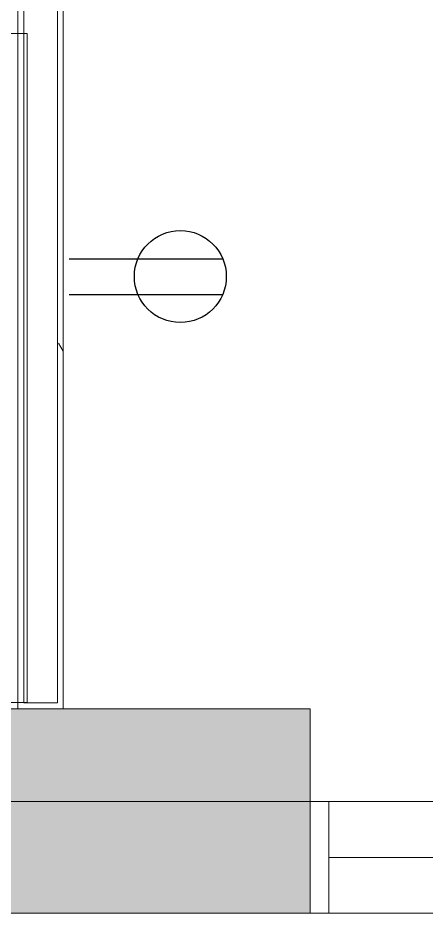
# Model space of a CAD drawing. Header units: inches. Extents: x 0 to 1536, y 72 to 1354.
# Drawn here: x 597.5 to 641.5, y 72 to 168.3 of the extents above; entities that cross this region are included whole.
import ezdxf

# ---------------------------------------------------------------- set-up
doc = ezdxf.new("R2010")
doc.units = ezdxf.units.IN
doc.header["$MEASUREMENT"] = 0
for name, color, linetype, lineweight in [('1600 K ST 6th Floor-Clean-REVISED_dwg', 8, 'Continuous', 9), ('A-ANNO-NOTE', 131, 'Continuous', 9), ('A-COLS', 52, 'Continuous', 13), ('A-Glaz-Exst', 7, 'Continuous', 9), ('A-WALL', 113, 'Continuous', 13), ('A-WALL-PATT', 111, 'Continuous', 13), ('I-FURN-PNLS', 30, 'Continuous', 9), ('I-WALL', 2, 'Continuous', 13)]:
    doc.layers.add(name, color=color, linetype=linetype, lineweight=lineweight)

# ---------------------------------------------------------------- blocks, each defined once
blk = doc.blocks.new('perimeter columns - perimeter columns-7228800-Level XX  POWER _ SIGNAL')
at = {"layer": 'A-COLS', "lineweight": 9}
h = blk.add_hatch(color=7, dxfattribs=at)
h.paths.add_polyline_path([(12, 84), (59, 84), (59, 94), (12, 94)], flags=0)
h.paths.add_polyline_path([(115, 84), (173, 84), (173, 94), (115, 94)], flags=0)
h.paths.add_polyline_path([(229, 84), (287, 84), (287, 94), (229, 94)], flags=0)
h.paths.add_polyline_path([(401, 84), (401, 94), (343, 94), (343, 84)], flags=0)
h.paths.add_polyline_path([(457, 84), (515, 84), (515, 94), (457, 94)], flags=0)
h.paths.add_polyline_path([(1184.955, 84), (1184.955, 94), (1159.955, 94), (1159.955, 84), (1179.07, 84)], flags=0)
h.paths.add_polyline_path([(1056.955, 84), (1079.955, 84), (1079.955, 94), (1056.955, 94)], flags=0)
h.paths.add_polyline_path([(1305.955, 84), (1305.955, 94), (1287.955, 94), (1287.955, 84), (1303.33, 84)], flags=0)
h.paths.add_polyline_path([(571, 84), (629, 84), (629, 94), (571, 94)], flags=0)
h.paths.add_polyline_path([(1390.511, 84), (1421.511, 84), (1426.237, 85.302), (1422.091, 94), (1390.511, 94)], flags=0)
h.paths.add_polyline_path([(953.33, 84), (953.955, 84), (953.955, 94), (931.955, 94), (931.955, 84), (941.026, 84)], flags=0)
h.paths.add_polyline_path([(685, 84), (743.955, 84), (743.955, 94), (685, 94), (685, 90.183)], flags=0)
h.paths.add_polyline_path([(838.955, 84), (838.955, 94), (819.955, 94), (819.955, 84), (832.823, 84)], flags=0)
h.paths.add_polyline_path([(1523.008, 178.607), (1524.2, 182.345), (1524.2, 206.475), (1515.95, 206.475), (1515.95, 182.293), (1519.437, 180.472)], flags=0)
h.paths.add_polyline_path([(1515.95, 318.225), (1524.2, 318.225), (1524.2, 348.225), (1515.95, 348.225), (1515.95, 345.403)], flags=0)
h.paths.add_polyline_path([(1524.2, 436.04), (1524.2, 456.04), (1515.95, 456.04), (1515.95, 436.04)], flags=0)
h.paths.add_polyline_path([(1524.2, 551.04), (1524.2, 569.54), (1515.95, 569.54), (1515.95, 551.04)], flags=0)
h.paths.add_polyline_path([(1524.2, 680.499), (1524.2, 704.5), (1515.95, 704.5), (1515.95, 680.499)], flags=0)
h.paths.add_polyline_path([(562.494, 696.499), (574.9, 696.499), (574.9, 704.5), (560.9, 704.5), (560.9, 769.75), (547.9, 769.75), (547.9, 696.499), (560.9, 696.499)], flags=0)
h.paths.add_polyline_path([(1287.273, 696.499), (1301.455, 696.499), (1301.455, 704.5), (1270.455, 704.5), (1270.455, 696.499), (1274.686, 696.499)], flags=0)
h.paths.add_polyline_path([(932.205, 696.499), (952.205, 696.499), (952.205, 704.5), (932.205, 704.5), (932.205, 698.783)], flags=0)
h.paths.add_polyline_path([(832.823, 696.499), (833.705, 696.499), (833.705, 704.5), (815.205, 704.5), (815.205, 696.499), (823.75, 696.499)], flags=0)
h.paths.add_polyline_path([(1410.455, 696.499), (1410.455, 704.5), (1385.455, 704.5), (1385.455, 696.499), (1410.402, 696.499)], flags=0)
h.paths.add_polyline_path([(739.795, 696.499), (739.795, 704.5), (722.813, 704.5), (722.813, 696.499)], flags=0)
h.paths.add_polyline_path([(1182.955, 696.499), (1182.955, 704.5), (1159.705, 704.5), (1159.705, 696.499), (1179.83, 696.499)], flags=0)
h.paths.add_polyline_path([(1075.705, 696.499), (1075.705, 704.5), (1049.705, 704.5), (1049.705, 696.499)], flags=0)
at = {"layer": 'A-COLS', "color": 8, "lineweight": 20}
for p, q in [((629, 94), (571, 94)), ((629, 84), (629, 94)), ((571, 84), (629, 84))]:
    blk.add_line(p, q, dxfattribs=at)
blk = doc.blocks.new('WORKSTATION_1 - Layout - Option A-V66-Level XX  POWER _ SIGNAL')
at = {"layer": 'I-FURN-PNLS'}
for p, q in [((1.5, -0.656), (-1.5, -0.656)), ((-1.5, -0.656), (-1.5, -72.656)), ((-1.5, -72.615), (-1.5, -72.425)), ((-1.5, -72.656), (1.5, -72.656))]:
    blk.add_line(p, q, dxfattribs=at)
blk = doc.blocks.new('1600 K ST 6th Floor-Clean-REVISED_dwg-7023626-Level XX  POWER _ SIGNAL')
at = {"layer": 'A-Glaz-Exst'}
for p, q in [((631, 84), (629, 84)), ((629, 84), (685, 84)), ((629, 72), (685, 72))]:
    blk.add_line(p, q, dxfattribs=at)
at = {"layer": 'A-Glaz-Exst', "flags": 128}
for points in [[(629, 72), (631, 72), (631, 84)], [(631, 77.999), (631, 78), (683, 78), (683, 77.999), (631, 77.999), (631.001, 78), (682.999, 78)]]:
    blk.add_lwpolyline(points, dxfattribs=at)

msp = doc.modelspace()

# ---------------------------------------------------------------- hatches: boundary and pattern name
at = {"layer": 'A-WALL-PATT', "lineweight": 9}
h = msp.add_hatch(dxfattribs=at)
h.set_pattern_fill('FP_1', color=256, style=0, pattern_type=2)
h.set_pattern_definition([(0, (0, 0), (30.72, 7.68), [1.267, -21.773, 1.267, -21.773, -122.88]), (0, (0, 0), (30.72, 7.68), [-46.08, 1.267, -44.813, 1.267, -21.773, -53.76]), (0, (0, 0), (30.72, 7.68), [-115.2, 1.267, -14.093, 1.267, -37.133]), (120, (11.52, 3.84), (-22.011075, 22.7643), [1.267, -21.773, 1.267, -21.773, -122.88]), (120, (11.52, 3.84), (-22.011075, 22.7643), [-46.08, 1.267, -44.813, 1.267, -21.773, -53.76]), (120, (11.52, 3.84), (-22.011075, 22.7643), [-115.2, 1.267, -14.093, 1.267, -37.133]), (240, (15.36, 19.2), (-8.708925, -30.4443), [1.267, -21.773, 1.267, -21.773, -122.88]), (240, (15.36, 19.2), (-8.708925, -30.4443), [-46.08, 1.267, -44.813, 1.267, -21.773, -53.76]), (240, (15.36, 19.2), (-8.708925, -30.4443), [-115.2, 1.267, -14.093, 1.267, -37.133])])
h.paths.add_polyline_path([(602.394, 94), (602.394, 216.35), (601.769, 216.35), (601.769, 94)], flags=0)
msp.add_hatch(color=7, dxfattribs=at).paths.add_polyline_path([(616.419, 72), (629, 72), (629, 84), (571, 84), (571, 72), (594.779, 72)], flags=0)

# ---------------------------------------------------------------- linework, layer by layer
at = {"layer": 'A-ANNO-NOTE', "lineweight": 30}
for p, q in [((603.047, 142.424), (619.573, 142.424)), ((603.047, 142.424), (619.573, 142.424)), ((603.047, 138.592), (619.573, 138.592))]:
    msp.add_line(p, q, dxfattribs=at)
msp.add_circle((615.009, 140.508), 4.95, dxfattribs=at)
at = {"layer": 'A-WALL'}
for p, q in [((598.144, 94.656), (598.144, 216.975)), ((601.769, 94.625), (601.769, 216.975)), ((598.144, 94.625), (601.769, 94.625))]:
    msp.add_line(p, q, dxfattribs=at)
at = {"layer": 'A-WALL', "color": 8, "lineweight": 20}
for p, q in [((629, 84), (571, 84)), ((629, 72), (629, 84)), ((571, 72), (629, 72))]:
    msp.add_line(p, q, dxfattribs=at)
at = {"layer": 'I-WALL'}
for p, q in [((597.519, 221.225), (597.519, 94)), ((602.394, 94), (602.394, 221.225)), ((597.519, 94), (602.394, 94))]:
    msp.add_line(p, q, dxfattribs=at)

# ---------------------------------------------------------------- block references
at = {"layer": '1600 K ST 6th Floor-Clean-REVISED_dwg', "color": 7}
msp.add_blockref('1600 K ST 6th Floor-Clean-REVISED_dwg-7023626-Level XX  POWER _ SIGNAL', (0, 0), dxfattribs=at)
at = {"layer": 'A-COLS', "lineweight": 9}
msp.add_blockref('perimeter columns - perimeter columns-7228800-Level XX  POWER _ SIGNAL', (0, 0), dxfattribs=at)
at = {"layer": 'I-FURN-PNLS', "rotation": 180}
msp.add_blockref('WORKSTATION_1 - Layout - Option A-V66-Level XX  POWER _ SIGNAL', (597.003, 94), dxfattribs=at)

doc.saveas('drawing.dxf')
